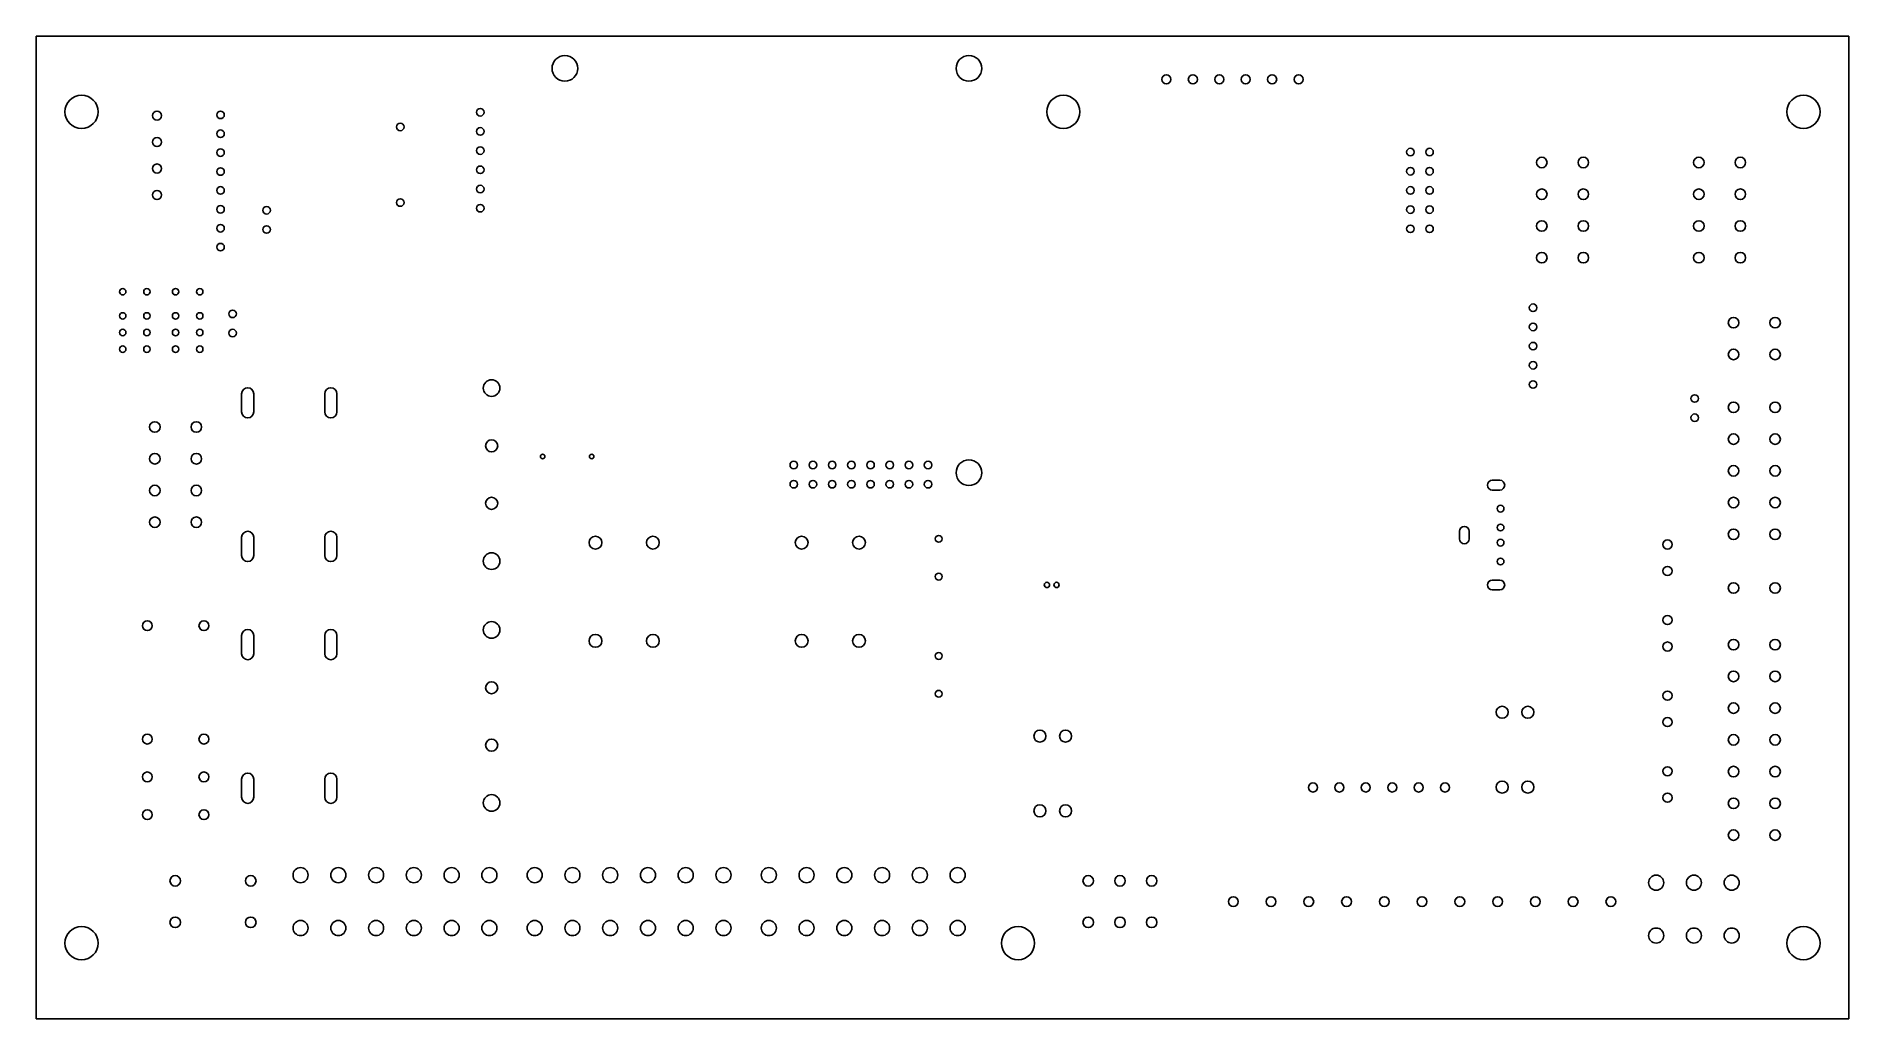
# Model space of a CAD drawing. Extents: x -4 to 236, y -200 to -70.
import ezdxf

# ---------------------------------------------------------------- set-up
doc = ezdxf.new("R2010")
doc.units = 0
doc.layers.add('BLACK', color=7, linetype='CONTINUOUS')

msp = doc.modelspace()

# ---------------------------------------------------------------- linework, layer by layer
at = {"layer": 'BLACK', "linetype": 'CONTINUOUS'}
for p, q in [((-4, -70), (236, -70)), ((-4, -200), (-4, -70)), ((236, -70), (236, -200)), ((23.2, -117.3), (23.2, -119.7)), ((24.8, -119.7), (24.8, -117.3)), ((34.2, -117.3), (34.2, -119.7)), ((35.8, -119.7), (35.8, -117.3)), ((189.795, -128.75), (188.795, -128.75)), ((188.795, -130.05), (189.795, -130.05)), ((23.2, -136.3), (23.2, -138.7)), ((24.8, -138.7), (24.8, -136.3)), ((34.2, -136.3), (34.2, -138.7)), ((35.8, -138.7), (35.8, -136.3)), ((184.445, -135.5), (184.445, -136.5)), ((185.745, -136.5), (185.745, -135.5)), ((189.795, -141.95), (188.795, -141.95)), ((188.795, -143.25), (189.795, -143.25)), ((23.2, -149.3), (23.2, -151.7)), ((24.8, -151.7), (24.8, -149.3)), ((34.2, -149.3), (34.2, -151.7)), ((35.8, -151.7), (35.8, -149.3)), ((23.2, -168.3), (23.2, -170.7)), ((24.8, -170.7), (24.8, -168.3)), ((34.2, -168.3), (34.2, -170.7)), ((35.8, -170.7), (35.8, -168.3)), ((236, -200), (-4, -200))]:
    msp.add_line(p, q, dxfattribs=at)
at = {"layer": 'BLACK'}
for centre, radius in [((66, -74.25), 1.7), ((66, -74.25), 1.7), ((119.5, -74.25), 1.7), ((119.5, -74.25), 1.7), ((145.65, -75.7), 0.6), ((149.15, -75.7), 0.6), ((152.65, -75.7), 0.6), ((156.15, -75.7), 0.6), ((159.65, -75.7), 0.6), ((163.15, -75.7), 0.6), ((2, -80), 2.2), ((2, -80), 2.2), ((132, -80), 2.2), ((132, -80), 2.2), ((230, -80), 2.2), ((230, -80), 2.2), ((12, -80.5), 0.6), ((20.4, -80.4), 0.5), ((44.2, -82), 0.5), ((54.8, -80.05), 0.5), ((12, -84), 0.6), ((20.4, -82.9), 0.5), ((54.8, -82.59), 0.5), ((20.4, -85.4), 0.5), ((54.8, -85.13), 0.5), ((177.952, -85.32), 0.5), ((180.492, -85.32), 0.5), ((195.35, -86.7), 0.7), ((200.85, -86.7), 0.7), ((216.15, -86.7), 0.7), ((221.65, -86.7), 0.7), ((12, -87.5), 0.6), ((20.4, -87.9), 0.5), ((54.8, -87.67), 0.5), ((177.952, -87.86), 0.5), ((180.492, -87.86), 0.5), ((12, -91), 0.6), ((20.4, -90.4), 0.5), ((54.8, -90.21), 0.5), ((177.952, -90.4), 0.5), ((180.492, -90.4), 0.5), ((195.35, -90.9), 0.7), ((200.85, -90.9), 0.7), ((216.15, -90.9), 0.7), ((221.65, -90.9), 0.7), ((20.4, -92.9), 0.5), ((26.5, -93.03), 0.5), ((44.2, -92), 0.5), ((54.8, -92.75), 0.5), ((177.952, -92.94), 0.5), ((180.492, -92.94), 0.5), ((20.4, -95.4), 0.5), ((26.5, -95.57), 0.5), ((177.952, -95.48), 0.5), ((180.492, -95.48), 0.5), ((195.35, -95.1), 0.7), ((200.85, -95.1), 0.7), ((216.15, -95.1), 0.7), ((221.65, -95.1), 0.7), ((20.4, -97.9), 0.5), ((195.35, -99.3), 0.7), ((200.85, -99.3), 0.7), ((216.15, -99.3), 0.7), ((221.65, -99.3), 0.7), ((7.45, -103.8), 0.425), ((10.65, -103.8), 0.425), ((14.45, -103.8), 0.425), ((17.65, -103.8), 0.425), ((194.2, -105.92), 0.5), ((7.45, -107), 0.425), ((10.65, -107), 0.425), ((14.45, -107), 0.425), ((17.65, -107), 0.425), ((22, -106.73), 0.5), ((194.2, -108.46), 0.5), ((220.75, -107.9), 0.7), ((226.25, -107.9), 0.7), ((7.45, -109.2), 0.425), ((10.65, -109.2), 0.425), ((14.45, -109.2), 0.425), ((17.65, -109.2), 0.425), ((22, -109.27), 0.5), ((7.45, -111.4), 0.425), ((10.65, -111.4), 0.425), ((14.45, -111.4), 0.425), ((17.65, -111.4), 0.425), ((194.2, -111), 0.5), ((220.75, -112.1), 0.7), ((226.25, -112.1), 0.7), ((194.2, -113.54), 0.5), ((56.3, -116.55), 1.1), ((194.2, -116.08), 0.5), ((215.6, -117.93), 0.5), ((215.6, -120.47), 0.5), ((220.75, -119.1), 0.7), ((226.25, -119.1), 0.7), ((11.7, -121.7), 0.7), ((17.2, -121.7), 0.7), ((56.3, -124.2), 0.8), ((220.75, -123.3), 0.7), ((226.25, -123.3), 0.7), ((11.7, -125.9), 0.7), ((17.2, -125.9), 0.7), ((63.05, -125.6), 0.3), ((69.55, -125.6), 0.3), ((96.31, -126.73), 0.5), ((98.85, -126.73), 0.5), ((101.39, -126.73), 0.5), ((103.93, -126.73), 0.5), ((106.47, -126.73), 0.5), ((109.01, -126.73), 0.5), ((111.55, -126.73), 0.5), ((114.09, -126.73), 0.5), ((119.5, -127.75), 1.7), ((119.5, -127.75), 1.7), ((220.75, -127.5), 0.7), ((226.25, -127.5), 0.7), ((11.7, -130.1), 0.7), ((17.2, -130.1), 0.7), ((96.31, -129.27), 0.5), ((98.85, -129.27), 0.5), ((101.39, -129.27), 0.5), ((103.93, -129.27), 0.5), ((106.47, -129.27), 0.5), ((109.01, -129.27), 0.5), ((111.55, -129.27), 0.5), ((114.09, -129.27), 0.5), ((56.3, -131.8), 0.8), ((220.75, -131.7), 0.7), ((226.25, -131.7), 0.7), ((11.7, -134.3), 0.7), ((17.2, -134.3), 0.7), ((189.895, -132.5), 0.45), ((70.05, -137), 0.85), ((77.65, -137), 0.85), ((97.35, -137), 0.85), ((104.95, -137), 0.85), ((115.5, -136.5), 0.45), ((189.895, -135), 0.45), ((189.895, -137), 0.45), ((212, -137.25), 0.6), ((220.75, -135.9), 0.7), ((226.25, -135.9), 0.7), ((56.3, -139.45), 1.1), ((189.895, -139.5), 0.45), ((115.5, -141.5), 0.45), ((212, -140.75), 0.6), ((129.83, -142.6), 0.35), ((131.1, -142.6), 0.35), ((220.75, -143), 0.7), ((226.25, -143), 0.7), ((10.7, -148), 0.65), ((18.2, -148), 0.65), ((56.3, -148.55), 1.1), ((212, -147.25), 0.6), ((70.05, -150), 0.85), ((77.65, -150), 0.85), ((97.35, -150), 0.85), ((104.95, -150), 0.85), ((212, -150.75), 0.6), ((220.75, -150.5), 0.7), ((226.25, -150.5), 0.7), ((115.5, -152), 0.45), ((56.3, -156.2), 0.8), ((220.75, -154.7), 0.7), ((226.25, -154.7), 0.7), ((115.5, -157), 0.45), ((212, -157.25), 0.6), ((220.75, -158.9), 0.7), ((226.25, -158.9), 0.7), ((190.1, -159.45), 0.8), ((193.5, -159.45), 0.8), ((212, -160.75), 0.6), ((10.7, -163), 0.65), ((18.2, -163), 0.65), ((56.3, -163.8), 0.8), ((128.9, -162.6), 0.8), ((132.3, -162.6), 0.8), ((220.75, -163.1), 0.7), ((226.25, -163.1), 0.7), ((10.7, -168), 0.65), ((18.2, -168), 0.65), ((212, -167.25), 0.6), ((220.75, -167.3), 0.7), ((226.25, -167.3), 0.7), ((56.3, -171.45), 1.1), ((165.05, -169.4), 0.6), ((168.55, -169.4), 0.6), ((172.05, -169.4), 0.6), ((175.55, -169.4), 0.6), ((179.05, -169.4), 0.6), ((182.55, -169.4), 0.6), ((190.1, -169.35), 0.8), ((193.5, -169.35), 0.8), ((212, -170.75), 0.6), ((10.7, -173), 0.65), ((18.2, -173), 0.65), ((128.9, -172.5), 0.8), ((132.3, -172.5), 0.8), ((220.75, -171.5), 0.7), ((226.25, -171.5), 0.7), ((220.75, -175.7), 0.7), ((226.25, -175.7), 0.7), ((31, -181), 1), ((36, -181), 1), ((41, -181), 1), ((46, -181), 1), ((51, -181), 1), ((56, -181), 1), ((62, -181), 1), ((67, -181), 1), ((72, -181), 1), ((77, -181), 1), ((82, -181), 1), ((87, -181), 1), ((93, -181), 1), ((98, -181), 1), ((103, -181), 1), ((108, -181), 1), ((113, -181), 1), ((118, -181), 1), ((14.4, -181.75), 0.7), ((24.4, -181.75), 0.7), ((135.3, -181.75), 0.7), ((139.5, -181.75), 0.7), ((143.7, -181.75), 0.7), ((210.5, -182), 1), ((215.5, -182), 1), ((220.5, -182), 1), ((154.5, -184.5), 0.65), ((159.5, -184.5), 0.65), ((164.5, -184.5), 0.65), ((169.5, -184.5), 0.65), ((174.5, -184.5), 0.65), ((179.5, -184.5), 0.65), ((184.5, -184.5), 0.65), ((189.5, -184.5), 0.65), ((194.5, -184.5), 0.65), ((199.5, -184.5), 0.65), ((204.5, -184.5), 0.65), ((14.4, -187.25), 0.7), ((24.4, -187.25), 0.7), ((31, -188), 1), ((36, -188), 1), ((41, -188), 1), ((46, -188), 1), ((51, -188), 1), ((56, -188), 1), ((62, -188), 1), ((67, -188), 1), ((72, -188), 1), ((77, -188), 1), ((82, -188), 1), ((87, -188), 1), ((93, -188), 1), ((98, -188), 1), ((103, -188), 1), ((108, -188), 1), ((113, -188), 1), ((118, -188), 1), ((135.3, -187.25), 0.7), ((139.5, -187.25), 0.7), ((143.7, -187.25), 0.7), ((2, -190), 2.2), ((2, -190), 2.2), ((126, -190), 2.2), ((126, -190), 2.2), ((210.5, -189), 1), ((215.5, -189), 1), ((220.5, -189), 1), ((230, -190), 2.2), ((230, -190), 2.2)]:
    msp.add_circle(centre, radius, dxfattribs=at)
for centre, radius, start, end in [((24, -117.3), 0.8, 0, 180), ((35, -117.3), 0.8, 0, 180), ((24, -119.7), 0.8, 180, 360), ((35, -119.7), 0.8, 180, 360), ((188.795, -129.4), 0.65, 90, 270), ((189.795, -129.4), 0.65, -90, 90), ((24, -136.3), 0.8, 0, 180), ((35, -136.3), 0.8, 0, 180), ((185.095, -135.5), 0.65, 0, 180), ((185.095, -136.5), 0.65, 180, 360), ((24, -138.7), 0.8, 180, 360), ((35, -138.7), 0.8, 180, 360), ((188.795, -142.6), 0.65, 90, 270), ((189.795, -142.6), 0.65, 270, 450), ((24, -149.3), 0.8, 0, 180), ((35, -149.3), 0.8, 0, 180), ((24, -151.7), 0.8, 180, 360), ((35, -151.7), 0.8, 180, 360), ((24, -168.3), 0.8, 0, 180), ((35, -168.3), 0.8, 0, 180), ((24, -170.7), 0.8, 180, 360), ((35, -170.7), 0.8, 180, 360)]:
    msp.add_arc(centre, radius, start, end, dxfattribs=at)

doc.saveas('drawing.dxf')
